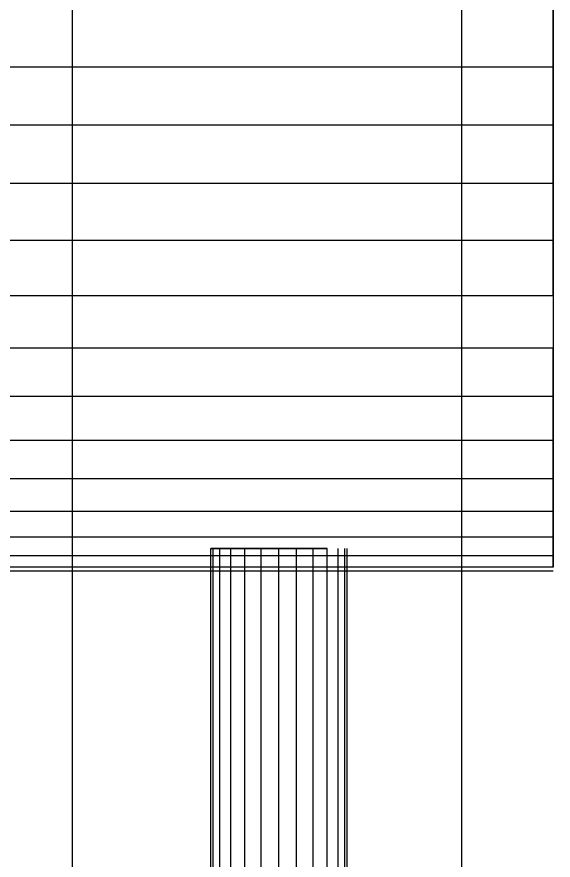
# Model space of a CAD drawing. Extents: x 11992 to 29481, y -6727 to 6811.
# Drawn here: x 12627.12 to 12651.31, y 1247.09 to 1285.14 of the extents above; entities that cross this region are included whole.
import ezdxf

# ---------------------------------------------------------------- set-up
doc = ezdxf.new("R2010")
doc.units = 0
doc.header["$MEASUREMENT"] = 0
doc.layers.get('0').update_dxf_attribs({"color": 8, "linetype": 'CONTINUOUS'})
doc.layers.add('FF-FINISH【完成面】', color=8, linetype='CONTINUOUS')

msp = doc.modelspace()

# ---------------------------------------------------------------- linework, layer by layer
for p, q in [((12647.188, 944.662, -1920.433), (12647.188, 1816.538, -1920.433)), ((12647.188, 944.662, -2340.433), (12647.188, 1816.538, -2340.433)), ((12651.312, 1287.953, -1721.844), (12651.312, 1282.879, -1720.484)), ((12651.312, 1282.879, -1760.381), (12651.312, 1287.953, -1759.022)), ((12651.312, 1282.879, -1720.484), (12606.312, 1282.879, -1720.484)), ((12651.312, 1282.879, -1760.381), (12606.312, 1282.879, -1760.381)), ((12651.312, 1282.879, -1720.484), (12651.312, 1280.254, -1720.308)), ((12651.312, 1280.254, -1760.557), (12651.312, 1282.879, -1760.381)), ((12651.312, 1280.254, -1760.557), (12606.312, 1280.254, -1760.557)), ((12651.312, 1280.254, -1720.308), (12606.312, 1280.254, -1720.308)), ((12651.312, 1277.627, -1760.381), (12651.312, 1280.254, -1760.557)), ((12651.312, 1280.254, -1720.308), (12651.312, 1277.627, -1720.484)), ((12651.312, 1277.627, -1720.484), (12606.312, 1277.627, -1720.484)), ((12651.312, 1277.627, -1760.381), (12606.312, 1277.627, -1760.381)), ((12651.312, 1272.554, -1759.022), (12651.312, 1277.627, -1760.381)), ((12651.312, 1277.627, -1720.484), (12651.312, 1272.554, -1721.844)), ((12651.312, 1275.046, -1721), (12606.312, 1275.046, -1721)), ((12651.312, 1275.046, -1759.865), (12606.312, 1275.046, -1759.865)), ((12651.312, 1272.554, -1759.022), (12606.312, 1272.554, -1759.022)), ((12651.312, 1272.554, -1721.844), (12606.312, 1272.554, -1721.844)), ((12651.312, 1272.554, -1721.844), (12651.312, 1270.191, -1723.004)), ((12651.312, 1272.554, -1759.022), (12651.312, 1270.191, -1757.861)), ((12651.312, 1270.191, -1757.861), (12606.312, 1270.191, -1757.861)), ((12651.312, 1270.191, -1723.004), (12606.312, 1270.191, -1723.004)), ((12651.312, 1268.005, -1756.396), (12651.312, 1270.191, -1757.861)), ((12651.312, 1270.191, -1723.004), (12651.312, 1268.005, -1724.47)), ((12651.312, 1268.005, -1724.47), (12606.312, 1268.005, -1724.47)), ((12651.312, 1268.005, -1756.396), (12606.312, 1268.005, -1756.396)), ((12651.312, 1268.005, -1724.47), (12651.312, 1264.291, -1728.184)), ((12651.312, 1264.291, -1752.681), (12651.312, 1268.005, -1756.396)), ((12651.312, 1266.028, -1726.207), (12606.312, 1266.028, -1726.207)), ((12651.312, 1266.028, -1754.658), (12606.312, 1266.028, -1754.658)), ((12651.312, 1264.291, -1728.184), (12606.312, 1264.291, -1728.184)), ((12651.312, 1264.291, -1752.681), (12606.312, 1264.291, -1752.681)), ((12651.312, 1264.291, -1728.184), (12651.312, 1262.825, -1730.37)), ((12651.312, 1262.825, -1750.495), (12651.312, 1264.291, -1752.681)), ((12651.312, 1262.825, -1730.37), (12606.312, 1262.825, -1730.37)), ((12651.312, 1262.825, -1750.495), (12606.312, 1262.825, -1750.495)), ((12651.312, 1261.664, -1748.133), (12651.312, 1262.825, -1750.495)), ((12651.312, 1262.825, -1730.37), (12651.312, 1261.664, -1732.733)), ((12651.312, 1261.664, -1748.133), (12606.312, 1261.664, -1748.133)), ((12651.312, 1261.664, -1732.733), (12606.312, 1261.664, -1732.733)), ((12651.312, 1260.305, -1743.059), (12651.312, 1261.664, -1748.133)), ((12651.312, 1261.664, -1732.733), (12651.312, 1260.305, -1737.807)), ((12651.312, 1260.821, -1745.64), (12606.312, 1260.821, -1745.64)), ((12651.312, 1260.821, -1735.226), (12606.312, 1260.821, -1735.226)), ((12635.864, 1261.144, -1740.433), (12641.121, 1261.144, -1742.61)), ((12639.741, 1261.144, -1737.46), (12635.864, 1261.144, -1740.433)), ((12635.864, 1201.144, -1740.433), (12635.864, 1261.144, -1740.433)), ((12635.971, 1201.144, -1739.636), (12635.971, 1261.144, -1739.637)), ((12635.971, 1201.144, -1741.23), (12635.971, 1261.144, -1741.23)), ((12636.277, 1201.144, -1741.973), (12636.277, 1261.144, -1741.973)), ((12636.277, 1201.144, -1738.893), (12636.277, 1261.144, -1738.893)), ((12636.768, 1201.144, -1742.61), (12636.768, 1261.144, -1742.61)), ((12636.768, 1201.144, -1738.256), (12636.768, 1261.144, -1738.257)), ((12637.405, 1201.144, -1743.1), (12637.405, 1261.144, -1743.101)), ((12637.405, 1201.144, -1737.765), (12637.405, 1261.144, -1737.766)), ((12638.148, 1201.144, -1743.406), (12638.148, 1261.144, -1743.407)), ((12638.148, 1201.144, -1737.46), (12638.148, 1261.144, -1737.46)), ((12638.944, 1201.144, -1743.513), (12638.944, 1261.144, -1743.514)), ((12638.944, 1201.144, -1737.353), (12638.944, 1261.144, -1737.353)), ((12641.121, 1261.144, -1742.61), (12639.741, 1261.144, -1737.46)), ((12639.741, 1201.144, -1743.406), (12639.741, 1261.144, -1743.407)), ((12639.741, 1201.144, -1737.46), (12639.741, 1261.144, -1737.46)), ((12640.485, 1201.144, -1743.1), (12640.485, 1261.144, -1743.101)), ((12640.485, 1201.144, -1737.765), (12640.485, 1261.144, -1737.766)), ((12641.121, 1201.144, -1742.61), (12641.121, 1261.144, -1742.61)), ((12641.121, 1201.144, -1738.256), (12641.121, 1261.144, -1738.257)), ((12641.612, 1201.144, -1741.973), (12641.612, 1261.144, -1741.973)), ((12641.612, 1201.144, -1738.893), (12641.612, 1261.144, -1738.893)), ((12641.918, 1201.144, -1741.23), (12641.918, 1261.144, -1741.23)), ((12641.918, 1201.144, -1739.636), (12641.918, 1261.144, -1739.637)), ((12642.025, 1201.144, -1740.433), (12642.025, 1261.144, -1740.433)), ((12651.312, 1260.305, -1743.059), (12606.312, 1260.305, -1743.059)), ((12651.312, 1260.305, -1737.807), (12606.312, 1260.305, -1737.807)), ((12651.312, 1260.129, -1740.433), (12606.312, 1260.129, -1740.433)), ((12651.312, 1260.305, -1737.807), (12651.312, 1260.305, -1743.059))]:
    msp.add_line(p, q)
at = {"layer": 'FF-FINISH【完成面】'}
msp.add_line((12629.609, 2150.547, 0), (12629.609, 560.547), dxfattribs=at)

doc.saveas('drawing.dxf')
